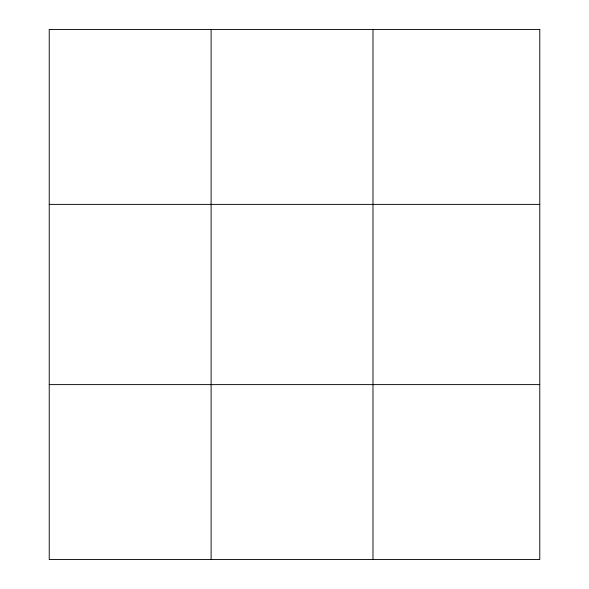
<?xml version="1.0" encoding="UTF-8"?>
<svg xmlns="http://www.w3.org/2000/svg" width="589" height="589" viewBox="0 0 589 589"><rect width="100%" height="100%" fill="white"/><g stroke="black" fill="none" stroke-linecap="round" stroke-linejoin="round"><path stroke-width="0.88" d="M211.112 559.55L211.112 29.45M372.984 559.55L372.984 29.45M49.233 204.383L539.767 204.383M49.233 384.617L539.767 384.617M539.767 29.45L539.767 559.55L49.233 559.55L49.233 29.45L539.767 29.45"/></g></svg>
